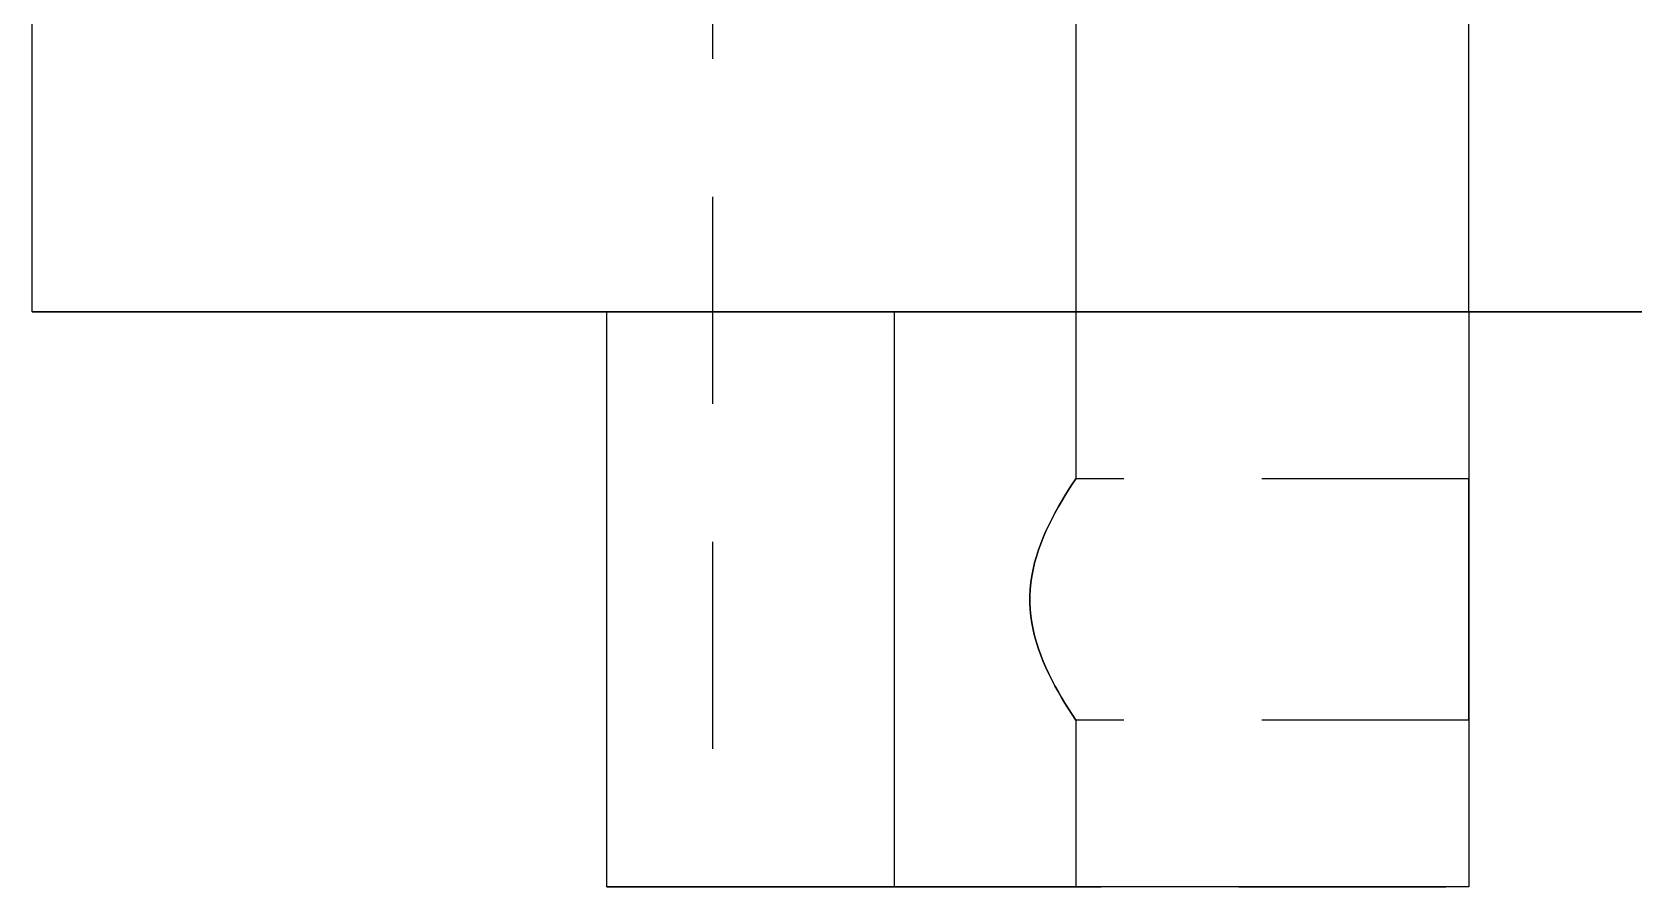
# Model space of a CAD drawing. Extents: x 8 to 586, y 8 to 412.
# Drawn here: x 40 to 53.94, y 223 to 230.43 of the extents above; entities that cross this region are included whole.
import ezdxf

# ---------------------------------------------------------------- set-up
doc = ezdxf.new("R2010")
doc.units = 0
doc.linetypes.add('CENTER', pattern=[10.2, 6, -1.6, 1, -1.6])
doc.linetypes.add('DASHED', pattern=[3, 1.8, -1.2])
for name, color, linetype in [('HIDDEN', 8, 'DASHED'), ('SEAM', 3, 'CENTER'), ('VISIBLE', 7, 'CONTINUOUS')]:
    doc.layers.add(name, color=color, linetype=linetype)

msp = doc.modelspace()

# ---------------------------------------------------------------- linework, layer by layer
at = {"layer": 'HIDDEN'}
for p, q in [((40, 228), (40, 238)), ((45.92, 238), (45.92, 223)), ((45.92, 238), (45.92, 223)), ((52.5, 228), (52.5, 238)), ((49.08, 230.6603), (49.08, 230.3667)), ((49.08, 230.6603), (49.08, 230.3667)), ((49.08, 230.3667), (49.08, 230.0731)), ((49.08, 230.3667), (49.08, 230.0731)), ((49.08, 230.0731), (49.08, 229.7795)), ((49.08, 230.0731), (49.08, 229.7795)), ((49.08, 229.7795), (49.08, 229.4859)), ((49.08, 229.7795), (49.08, 229.4859)), ((49.08, 229.4859), (49.08, 229.1923)), ((49.08, 229.4859), (49.08, 229.1923)), ((49.08, 229.1923), (49.08, 228.8987)), ((49.08, 229.1923), (49.08, 228.8987)), ((49.08, 228.8987), (49.08, 228.6051)), ((49.08, 228.8987), (49.08, 228.6051)), ((49.08, 228.6051), (49.08, 228.3115)), ((49.08, 228.6051), (49.08, 228.3115)), ((49.08, 228.3115), (49.08, 228.0179)), ((49.08, 228.3115), (49.08, 228.0179)), ((49.08, 228.0179), (49.08, 227.7244)), ((49.08, 228.0179), (49.08, 227.7244)), ((40.3205, 228), (40, 228)), ((40.641, 228), (40.3205, 228)), ((40.9615, 228), (40.641, 228)), ((41.2821, 228), (40.9615, 228)), ((41.6026, 228), (41.2821, 228)), ((41.9231, 228), (41.6026, 228)), ((42.2436, 228), (41.9231, 228)), ((42.5641, 228), (42.2436, 228)), ((42.8846, 228), (42.5641, 228)), ((43.2051, 228), (42.8846, 228)), ((43.5256, 228), (43.2051, 228)), ((43.8462, 228), (43.5256, 228)), ((44.1667, 228), (43.8462, 228)), ((44.4872, 228), (44.1667, 228)), ((44.8077, 228), (44.4872, 228)), ((45.1282, 228), (44.8077, 228)), ((45.0641, 228), (45, 228)), ((45, 228), (45.0641, 228)), ((45.0641, 228), (45, 228)), ((45, 228), (45.0641, 228)), ((45, 223), (45, 228)), ((45.1282, 228), (45.0641, 228)), ((45.0641, 228), (45.1282, 228)), ((45.1282, 228), (45.0641, 228)), ((45.0641, 228), (45.1282, 228)), ((45.4487, 228), (45.1282, 228)), ((45.1923, 228), (45.1282, 228)), ((45.1282, 228), (45.1923, 228)), ((45.1923, 228), (45.1282, 228)), ((45.1282, 228), (45.1923, 228)), ((45.2564, 228), (45.1923, 228)), ((45.1923, 228), (45.2564, 228)), ((45.2564, 228), (45.1923, 228)), ((45.1923, 228), (45.2564, 228)), ((45.3205, 228), (45.2564, 228)), ((45.2564, 228), (45.3205, 228)), ((45.3205, 228), (45.2564, 228)), ((45.2564, 228), (45.3205, 228)), ((45.3846, 228), (45.3205, 228)), ((45.3205, 228), (45.3846, 228)), ((45.3846, 228), (45.3205, 228)), ((45.3205, 228), (45.3846, 228)), ((45.4487, 228), (45.3846, 228)), ((45.3846, 228), (45.4487, 228)), ((45.4487, 228), (45.3846, 228)), ((45.3846, 228), (45.4487, 228)), ((45.7692, 228), (45.4487, 228)), ((45.5128, 228), (45.4487, 228)), ((45.4487, 228), (45.5128, 228)), ((45.5128, 228), (45.4487, 228)), ((45.4487, 228), (45.5128, 228)), ((45.5769, 228), (45.5128, 228)), ((45.5128, 228), (45.5769, 228)), ((45.5769, 228), (45.5128, 228)), ((45.5128, 228), (45.5769, 228)), ((45.641, 228), (45.5769, 228)), ((45.5769, 228), (45.641, 228)), ((45.641, 228), (45.5769, 228)), ((45.5769, 228), (45.641, 228)), ((45.7051, 228), (45.641, 228)), ((45.641, 228), (45.7051, 228)), ((45.7051, 228), (45.641, 228)), ((45.641, 228), (45.7051, 228)), ((45.7692, 228), (45.7051, 228)), ((45.7051, 228), (45.7692, 228)), ((45.7692, 228), (45.7051, 228)), ((45.7051, 228), (45.7692, 228)), ((46.0897, 228), (45.7692, 228)), ((45.8333, 228), (45.7692, 228)), ((45.7692, 228), (45.8333, 228)), ((45.8333, 228), (45.7692, 228)), ((45.7692, 228), (45.8333, 228)), ((45.8974, 228), (45.8333, 228)), ((45.8333, 228), (45.8974, 228)), ((45.8974, 228), (45.8333, 228)), ((45.8333, 228), (45.8974, 228)), ((45.9615, 228), (45.8974, 228)), ((45.8974, 228), (45.9615, 228)), ((45.9615, 228), (45.8974, 228)), ((45.8974, 228), (45.9615, 228)), ((46.0256, 228), (45.9615, 228)), ((45.9615, 228), (46.0256, 228)), ((46.0256, 228), (45.9615, 228)), ((45.9615, 228), (46.0256, 228)), ((46.0897, 228), (46.0256, 228)), ((46.0256, 228), (46.0897, 228)), ((46.0897, 228), (46.0256, 228)), ((46.0256, 228), (46.0897, 228)), ((46.4103, 228), (46.0897, 228)), ((46.1538, 228), (46.0897, 228)), ((46.0897, 228), (46.1538, 228)), ((46.1538, 228), (46.0897, 228)), ((46.0897, 228), (46.1538, 228)), ((46.2179, 228), (46.1538, 228)), ((46.1538, 228), (46.2179, 228)), ((46.2179, 228), (46.1538, 228)), ((46.1538, 228), (46.2179, 228)), ((46.2821, 228), (46.2179, 228)), ((46.2179, 228), (46.2821, 228)), ((46.2821, 228), (46.2179, 228)), ((46.2179, 228), (46.2821, 228)), ((46.3462, 228), (46.2821, 228)), ((46.2821, 228), (46.3462, 228)), ((46.3462, 228), (46.2821, 228)), ((46.2821, 228), (46.3462, 228)), ((46.4103, 228), (46.3462, 228)), ((46.3462, 228), (46.4103, 228)), ((46.4103, 228), (46.3462, 228)), ((46.3462, 228), (46.4103, 228)), ((46.7308, 228), (46.4103, 228)), ((46.4744, 228), (46.4103, 228)), ((46.4103, 228), (46.4744, 228)), ((46.4744, 228), (46.4103, 228)), ((46.4103, 228), (46.4744, 228)), ((46.5385, 228), (46.4744, 228)), ((46.4744, 228), (46.5385, 228)), ((46.5385, 228), (46.4744, 228)), ((46.4744, 228), (46.5385, 228)), ((46.6026, 228), (46.5385, 228)), ((46.5385, 228), (46.6026, 228)), ((46.6026, 228), (46.5385, 228)), ((46.5385, 228), (46.6026, 228)), ((46.6667, 228), (46.6026, 228)), ((46.6026, 228), (46.6667, 228)), ((46.6667, 228), (46.6026, 228)), ((46.6026, 228), (46.6667, 228)), ((46.7308, 228), (46.6667, 228)), ((46.6667, 228), (46.7308, 228)), ((46.7308, 228), (46.6667, 228)), ((46.6667, 228), (46.7308, 228)), ((47.0513, 228), (46.7308, 228)), ((46.7949, 228), (46.7308, 228)), ((46.7308, 228), (46.7949, 228)), ((46.7949, 228), (46.7308, 228)), ((46.7308, 228), (46.7949, 228)), ((46.859, 228), (46.7949, 228)), ((46.7949, 228), (46.859, 228)), ((46.859, 228), (46.7949, 228)), ((46.7949, 228), (46.859, 228)), ((46.9231, 228), (46.859, 228)), ((46.859, 228), (46.9231, 228)), ((46.9231, 228), (46.859, 228)), ((46.859, 228), (46.9231, 228)), ((46.9872, 228), (46.9231, 228)), ((46.9231, 228), (46.9872, 228)), ((46.9872, 228), (46.9231, 228)), ((46.9231, 228), (46.9872, 228)), ((47.0513, 228), (46.9872, 228)), ((46.9872, 228), (47.0513, 228)), ((47.0513, 228), (46.9872, 228)), ((46.9872, 228), (47.0513, 228)), ((47.3718, 228), (47.0513, 228)), ((47.1154, 228), (47.0513, 228)), ((47.0513, 228), (47.1154, 228)), ((47.1154, 228), (47.0513, 228)), ((47.0513, 228), (47.1154, 228)), ((47.1795, 228), (47.1154, 228)), ((47.1154, 228), (47.1795, 228)), ((47.1795, 228), (47.1154, 228)), ((47.1154, 228), (47.1795, 228)), ((47.2436, 228), (47.1795, 228)), ((47.1795, 228), (47.2436, 228)), ((47.2436, 228), (47.1795, 228)), ((47.1795, 228), (47.2436, 228)), ((47.3077, 228), (47.2436, 228)), ((47.2436, 228), (47.3077, 228)), ((47.3077, 228), (47.2436, 228)), ((47.2436, 228), (47.3077, 228)), ((47.3718, 228), (47.3077, 228)), ((47.3077, 228), (47.3718, 228)), ((47.3718, 228), (47.3077, 228)), ((47.3077, 228), (47.3718, 228)), ((47.6923, 228), (47.3718, 228)), ((47.4359, 228), (47.3718, 228)), ((47.3718, 228), (47.4359, 228)), ((47.4359, 228), (47.3718, 228)), ((47.3718, 228), (47.4359, 228)), ((47.5, 228), (47.4359, 228)), ((47.4359, 228), (47.5, 228)), ((47.5, 228), (47.4359, 228)), ((47.4359, 228), (47.5, 228)), ((52.5, 228), (47.5, 228)), ((47.5, 228), (52.5, 228)), ((52.5, 228), (47.5, 228)), ((47.5, 228), (52.5, 228)), ((47.5, 228), (47.5, 223)), ((47.5, 228), (47.5, 223)), ((47.5, 228), (47.5, 223)), ((48.0128, 228), (47.6923, 228)), ((48.3333, 228), (48.0128, 228)), ((48.6538, 228), (48.3333, 228)), ((48.9744, 228), (48.6538, 228)), ((49.2949, 228), (48.9744, 228)), ((49.6154, 228), (49.2949, 228)), ((49.9359, 228), (49.6154, 228)), ((50.2564, 228), (49.9359, 228)), ((50.5769, 228), (50.2564, 228)), ((50.8974, 228), (50.5769, 228)), ((51.2179, 228), (50.8974, 228)), ((51.5385, 228), (51.2179, 228)), ((51.859, 228), (51.5385, 228)), ((52.1795, 228), (51.859, 228)), ((52.5, 228), (52.1795, 228)), ((202.5, 228), (52.5, 228)), ((52.5, 228), (52.5, 223)), ((52.5, 228), (52.5, 223)), ((52.5, 228), (52.5, 223)), ((49.08, 227.7244), (49.08, 227.4308)), ((49.08, 227.7244), (49.08, 227.4308)), ((49.08, 227.4308), (49.08, 227.1372)), ((49.08, 227.4308), (49.08, 227.1372)), ((49.08, 227.1372), (49.08, 226.8436)), ((49.08, 227.1372), (49.08, 226.8436)), ((49.08, 226.8436), (49.08, 226.55)), ((49.08, 226.8436), (49.08, 226.55)), ((49.0479, 226.5011), (49.0165, 226.4518)), ((49.0165, 226.4518), (49.0479, 226.5011)), ((49.0165, 226.4518), (49.0479, 226.5011)), ((49.0479, 226.5011), (49.0165, 226.4518)), ((49.08, 226.55), (49.0479, 226.5011)), ((49.0479, 226.5011), (49.08, 226.55)), ((49.0479, 226.5011), (49.08, 226.55)), ((49.08, 226.55), (49.0479, 226.5011)), ((52.5, 226.55), (49.08, 226.55)), ((52.5, 226.55), (49.08, 226.55)), ((52.5, 226.4962), (52.5, 226.55)), ((52.5, 226.55), (52.5, 226.4962)), ((52.5, 226.4962), (52.5, 226.55)), ((52.5, 226.55), (52.5, 226.4962)), ((52.5, 226.4423), (52.5, 226.4962)), ((52.5, 226.4962), (52.5, 226.4423)), ((52.5, 226.4423), (52.5, 226.4962)), ((52.5, 226.4962), (52.5, 226.4423)), ((48.9559, 226.3519), (48.9268, 226.3012)), ((48.9268, 226.3012), (48.9559, 226.3519)), ((48.9268, 226.3012), (48.9559, 226.3519)), ((48.9559, 226.3519), (48.9268, 226.3012)), ((48.9858, 226.4021), (48.9559, 226.3519)), ((48.9559, 226.3519), (48.9858, 226.4021)), ((48.9559, 226.3519), (48.9858, 226.4021)), ((48.9858, 226.4021), (48.9559, 226.3519)), ((49.0165, 226.4518), (48.9858, 226.4021)), ((48.9858, 226.4021), (49.0165, 226.4518)), ((48.9858, 226.4021), (49.0165, 226.4518)), ((49.0165, 226.4518), (48.9858, 226.4021)), ((52.5, 226.3885), (52.5, 226.4423)), ((52.5, 226.4423), (52.5, 226.3885)), ((52.5, 226.3885), (52.5, 226.4423)), ((52.5, 226.4423), (52.5, 226.3885)), ((52.5, 226.3346), (52.5, 226.3885)), ((52.5, 226.3885), (52.5, 226.3346)), ((52.5, 226.3346), (52.5, 226.3885)), ((52.5, 226.3885), (52.5, 226.3346)), ((52.5, 226.2808), (52.5, 226.3346)), ((52.5, 226.3346), (52.5, 226.2808)), ((52.5, 226.2808), (52.5, 226.3346)), ((52.5, 226.3346), (52.5, 226.2808)), ((48.8716, 226.1981), (48.8457, 226.1457)), ((48.8457, 226.1457), (48.8716, 226.1981)), ((48.8457, 226.1457), (48.8716, 226.1981)), ((48.8716, 226.1981), (48.8457, 226.1457)), ((48.8987, 226.2499), (48.8716, 226.1981)), ((48.8716, 226.1981), (48.8987, 226.2499)), ((48.8716, 226.1981), (48.8987, 226.2499)), ((48.8987, 226.2499), (48.8716, 226.1981)), ((48.9268, 226.3012), (48.8987, 226.2499)), ((48.8987, 226.2499), (48.9268, 226.3012)), ((48.8987, 226.2499), (48.9268, 226.3012)), ((48.9268, 226.3012), (48.8987, 226.2499)), ((52.5, 226.2269), (52.5, 226.2808)), ((52.5, 226.2808), (52.5, 226.2269)), ((52.5, 226.2269), (52.5, 226.2808)), ((52.5, 226.2808), (52.5, 226.2269)), ((52.5, 226.1731), (52.5, 226.2269)), ((52.5, 226.2269), (52.5, 226.1731)), ((52.5, 226.1731), (52.5, 226.2269)), ((52.5, 226.2269), (52.5, 226.1731)), ((48.8211, 226.0927), (48.7979, 226.0391)), ((48.7979, 226.0391), (48.8211, 226.0927)), ((48.7979, 226.0391), (48.8211, 226.0927)), ((48.8211, 226.0927), (48.7979, 226.0391)), ((48.8457, 226.1457), (48.8211, 226.0927)), ((48.8211, 226.0927), (48.8457, 226.1457)), ((48.8211, 226.0927), (48.8457, 226.1457)), ((48.8457, 226.1457), (48.8211, 226.0927)), ((52.5, 226.1192), (52.5, 226.1731)), ((52.5, 226.1731), (52.5, 226.1192)), ((52.5, 226.1192), (52.5, 226.1731)), ((52.5, 226.1731), (52.5, 226.1192)), ((52.5, 226.0654), (52.5, 226.1192)), ((52.5, 226.1192), (52.5, 226.0654)), ((52.5, 226.0654), (52.5, 226.1192)), ((52.5, 226.1192), (52.5, 226.0654)), ((52.5, 226.0115), (52.5, 226.0654)), ((52.5, 226.0654), (52.5, 226.0115)), ((52.5, 226.0115), (52.5, 226.0654)), ((52.5, 226.0654), (52.5, 226.0115)), ((48.7564, 225.9298), (48.7385, 225.8741)), ((48.7385, 225.8741), (48.7564, 225.9298)), ((48.7385, 225.8741), (48.7564, 225.9298)), ((48.7564, 225.9298), (48.7385, 225.8741)), ((48.7763, 225.9847), (48.7564, 225.9298)), ((48.7564, 225.9298), (48.7763, 225.9847)), ((48.7564, 225.9298), (48.7763, 225.9847)), ((48.7763, 225.9847), (48.7564, 225.9298)), ((48.7979, 226.0391), (48.7763, 225.9847)), ((48.7763, 225.9847), (48.7979, 226.0391)), ((48.7763, 225.9847), (48.7979, 226.0391)), ((48.7979, 226.0391), (48.7763, 225.9847)), ((52.5, 225.9577), (52.5, 226.0115)), ((52.5, 226.0115), (52.5, 225.9577)), ((52.5, 225.9577), (52.5, 226.0115)), ((52.5, 226.0115), (52.5, 225.9577)), ((52.5, 225.9038), (52.5, 225.9577)), ((52.5, 225.9577), (52.5, 225.9038)), ((52.5, 225.9038), (52.5, 225.9577)), ((52.5, 225.9577), (52.5, 225.9038)), ((48.7227, 225.8179), (48.7091, 225.761)), ((48.7091, 225.761), (48.7227, 225.8179)), ((48.7091, 225.761), (48.7227, 225.8179)), ((48.7227, 225.8179), (48.7091, 225.761)), ((48.7385, 225.8741), (48.7227, 225.8179)), ((48.7227, 225.8179), (48.7385, 225.8741)), ((48.7227, 225.8179), (48.7385, 225.8741)), ((48.7385, 225.8741), (48.7227, 225.8179)), ((52.5, 225.85), (52.5, 225.9038)), ((52.5, 225.9038), (52.5, 225.85)), ((52.5, 225.85), (52.5, 225.9038)), ((52.5, 225.9038), (52.5, 225.85)), ((52.5, 225.7962), (52.5, 225.85)), ((52.5, 225.85), (52.5, 225.7962)), ((52.5, 225.7962), (52.5, 225.85)), ((52.5, 225.85), (52.5, 225.7962)), ((52.5, 225.7423), (52.5, 225.7962)), ((52.5, 225.7962), (52.5, 225.7423)), ((52.5, 225.7423), (52.5, 225.7962)), ((52.5, 225.7962), (52.5, 225.7423)), ((48.6896, 225.6458), (48.6839, 225.5876)), ((48.6839, 225.5876), (48.6896, 225.6458)), ((48.6839, 225.5876), (48.6896, 225.6458)), ((48.6896, 225.6458), (48.6839, 225.5876)), ((48.6981, 225.7036), (48.6896, 225.6458)), ((48.6896, 225.6458), (48.6981, 225.7036)), ((48.6896, 225.6458), (48.6981, 225.7036)), ((48.6981, 225.7036), (48.6896, 225.6458)), ((48.7091, 225.761), (48.6981, 225.7036)), ((48.6981, 225.7036), (48.7091, 225.761)), ((48.6981, 225.7036), (48.7091, 225.761)), ((48.7091, 225.761), (48.6981, 225.7036)), ((52.5, 225.6885), (52.5, 225.7423)), ((52.5, 225.7423), (52.5, 225.6885)), ((52.5, 225.6885), (52.5, 225.7423)), ((52.5, 225.7423), (52.5, 225.6885)), ((52.5, 225.6346), (52.5, 225.6885)), ((52.5, 225.6885), (52.5, 225.6346)), ((52.5, 225.6346), (52.5, 225.6885)), ((52.5, 225.6885), (52.5, 225.6346)), ((52.5, 225.5808), (52.5, 225.6346)), ((52.5, 225.6346), (52.5, 225.5808)), ((52.5, 225.5808), (52.5, 225.6346)), ((52.5, 225.6346), (52.5, 225.5808)), ((48.6839, 225.5876), (48.681, 225.5292)), ((48.681, 225.5292), (48.6839, 225.5876)), ((48.681, 225.5292), (48.6839, 225.5876)), ((48.6839, 225.5876), (48.681, 225.5292)), ((48.681, 225.5292), (48.681, 225.4708)), ((48.681, 225.4708), (48.681, 225.5292)), ((48.681, 225.4708), (48.681, 225.5292)), ((48.681, 225.5292), (48.681, 225.4708)), ((52.5, 225.5269), (52.5, 225.5808)), ((52.5, 225.5808), (52.5, 225.5269)), ((52.5, 225.5269), (52.5, 225.5808)), ((52.5, 225.5808), (52.5, 225.5269)), ((52.5, 225.4731), (52.5, 225.5269)), ((52.5, 225.5269), (52.5, 225.4731)), ((52.5, 225.4731), (52.5, 225.5269)), ((52.5, 225.5269), (52.5, 225.4731)), ((48.681, 225.4708), (48.6839, 225.4124)), ((48.6839, 225.4124), (48.681, 225.4708)), ((48.6839, 225.4124), (48.681, 225.4708)), ((48.681, 225.4708), (48.6839, 225.4124)), ((48.6839, 225.4124), (48.6896, 225.3542)), ((48.6896, 225.3542), (48.6839, 225.4124)), ((48.6896, 225.3542), (48.6839, 225.4124)), ((48.6839, 225.4124), (48.6896, 225.3542)), ((52.5, 225.4192), (52.5, 225.4731)), ((52.5, 225.4731), (52.5, 225.4192)), ((52.5, 225.4192), (52.5, 225.4731)), ((52.5, 225.4731), (52.5, 225.4192)), ((52.5, 225.3654), (52.5, 225.4192)), ((52.5, 225.4192), (52.5, 225.3654)), ((52.5, 225.3654), (52.5, 225.4192)), ((52.5, 225.4192), (52.5, 225.3654)), ((52.5, 225.3115), (52.5, 225.3654)), ((52.5, 225.3654), (52.5, 225.3115)), ((52.5, 225.3115), (52.5, 225.3654)), ((52.5, 225.3654), (52.5, 225.3115)), ((48.6896, 225.3542), (48.6981, 225.2964)), ((48.6981, 225.2964), (48.6896, 225.3542)), ((48.6981, 225.2964), (48.6896, 225.3542)), ((48.6896, 225.3542), (48.6981, 225.2964)), ((48.6981, 225.2964), (48.7091, 225.239)), ((48.7091, 225.239), (48.6981, 225.2964)), ((48.7091, 225.239), (48.6981, 225.2964)), ((48.6981, 225.2964), (48.7091, 225.239)), ((48.7091, 225.239), (48.7227, 225.1821)), ((48.7227, 225.1821), (48.7091, 225.239)), ((48.7227, 225.1821), (48.7091, 225.239)), ((48.7091, 225.239), (48.7227, 225.1821)), ((52.5, 225.2577), (52.5, 225.3115)), ((52.5, 225.3115), (52.5, 225.2577)), ((52.5, 225.2577), (52.5, 225.3115)), ((52.5, 225.3115), (52.5, 225.2577)), ((52.5, 225.2038), (52.5, 225.2577)), ((52.5, 225.2577), (52.5, 225.2038)), ((52.5, 225.2038), (52.5, 225.2577)), ((52.5, 225.2577), (52.5, 225.2038)), ((48.7227, 225.1821), (48.7385, 225.1259)), ((48.7385, 225.1259), (48.7227, 225.1821)), ((48.7385, 225.1259), (48.7227, 225.1821)), ((48.7227, 225.1821), (48.7385, 225.1259)), ((48.7385, 225.1259), (48.7564, 225.0702)), ((48.7564, 225.0702), (48.7385, 225.1259)), ((48.7564, 225.0702), (48.7385, 225.1259)), ((48.7385, 225.1259), (48.7564, 225.0702)), ((52.5, 225.15), (52.5, 225.2038)), ((52.5, 225.2038), (52.5, 225.15)), ((52.5, 225.15), (52.5, 225.2038)), ((52.5, 225.2038), (52.5, 225.15)), ((52.5, 225.0962), (52.5, 225.15)), ((52.5, 225.15), (52.5, 225.0962)), ((52.5, 225.0962), (52.5, 225.15)), ((52.5, 225.15), (52.5, 225.0962)), ((52.5, 225.0423), (52.5, 225.0962)), ((52.5, 225.0962), (52.5, 225.0423)), ((52.5, 225.0423), (52.5, 225.0962)), ((52.5, 225.0962), (52.5, 225.0423)), ((48.7564, 225.0702), (48.7763, 225.0153)), ((48.7763, 225.0153), (48.7564, 225.0702)), ((48.7763, 225.0153), (48.7564, 225.0702)), ((48.7564, 225.0702), (48.7763, 225.0153)), ((48.7763, 225.0153), (48.7979, 224.9609)), ((48.7979, 224.9609), (48.7763, 225.0153)), ((48.7979, 224.9609), (48.7763, 225.0153)), ((48.7763, 225.0153), (48.7979, 224.9609)), ((48.7979, 224.9609), (48.8211, 224.9073)), ((48.8211, 224.9073), (48.7979, 224.9609)), ((48.8211, 224.9073), (48.7979, 224.9609)), ((48.7979, 224.9609), (48.8211, 224.9073)), ((52.5, 224.9885), (52.5, 225.0423)), ((52.5, 225.0423), (52.5, 224.9885)), ((52.5, 224.9885), (52.5, 225.0423)), ((52.5, 225.0423), (52.5, 224.9885)), ((52.5, 224.9346), (52.5, 224.9885)), ((52.5, 224.9885), (52.5, 224.9346)), ((52.5, 224.9346), (52.5, 224.9885)), ((52.5, 224.9885), (52.5, 224.9346)), ((48.8211, 224.9073), (48.8457, 224.8543)), ((48.8457, 224.8543), (48.8211, 224.9073)), ((48.8457, 224.8543), (48.8211, 224.9073)), ((48.8211, 224.9073), (48.8457, 224.8543)), ((48.8457, 224.8543), (48.8716, 224.8019)), ((48.8716, 224.8019), (48.8457, 224.8543)), ((48.8716, 224.8019), (48.8457, 224.8543)), ((48.8457, 224.8543), (48.8716, 224.8019)), ((48.8716, 224.8019), (48.8987, 224.7501)), ((48.8987, 224.7501), (48.8716, 224.8019)), ((48.8987, 224.7501), (48.8716, 224.8019)), ((48.8716, 224.8019), (48.8987, 224.7501)), ((52.5, 224.8808), (52.5, 224.9346)), ((52.5, 224.9346), (52.5, 224.8808)), ((52.5, 224.8808), (52.5, 224.9346)), ((52.5, 224.9346), (52.5, 224.8808)), ((52.5, 224.8269), (52.5, 224.8808)), ((52.5, 224.8808), (52.5, 224.8269)), ((52.5, 224.8269), (52.5, 224.8808)), ((52.5, 224.8808), (52.5, 224.8269)), ((52.5, 224.7731), (52.5, 224.8269)), ((52.5, 224.8269), (52.5, 224.7731)), ((52.5, 224.7731), (52.5, 224.8269)), ((52.5, 224.8269), (52.5, 224.7731)), ((48.8987, 224.7501), (48.9268, 224.6988)), ((48.9268, 224.6988), (48.8987, 224.7501)), ((48.9268, 224.6988), (48.8987, 224.7501)), ((48.8987, 224.7501), (48.9268, 224.6988)), ((48.9268, 224.6988), (48.9559, 224.6481)), ((48.9559, 224.6481), (48.9268, 224.6988)), ((48.9559, 224.6481), (48.9268, 224.6988)), ((48.9268, 224.6988), (48.9559, 224.6481)), ((52.5, 224.7192), (52.5, 224.7731)), ((52.5, 224.7731), (52.5, 224.7192)), ((52.5, 224.7192), (52.5, 224.7731)), ((52.5, 224.7731), (52.5, 224.7192)), ((52.5, 224.6654), (52.5, 224.7192)), ((52.5, 224.7192), (52.5, 224.6654)), ((52.5, 224.6654), (52.5, 224.7192)), ((52.5, 224.7192), (52.5, 224.6654)), ((52.5, 224.6115), (52.5, 224.6654)), ((52.5, 224.6654), (52.5, 224.6115)), ((52.5, 224.6115), (52.5, 224.6654)), ((52.5, 224.6654), (52.5, 224.6115)), ((48.9559, 224.6481), (48.9858, 224.5979)), ((48.9858, 224.5979), (48.9559, 224.6481)), ((48.9858, 224.5979), (48.9559, 224.6481)), ((48.9559, 224.6481), (48.9858, 224.5979)), ((48.9858, 224.5979), (49.0165, 224.5482)), ((49.0165, 224.5482), (48.9858, 224.5979)), ((49.0165, 224.5482), (48.9858, 224.5979)), ((48.9858, 224.5979), (49.0165, 224.5482)), ((49.0165, 224.5482), (49.0479, 224.4989)), ((49.0479, 224.4989), (49.0165, 224.5482)), ((49.0479, 224.4989), (49.0165, 224.5482)), ((49.0165, 224.5482), (49.0479, 224.4989)), ((52.5, 224.5577), (52.5, 224.6115)), ((52.5, 224.6115), (52.5, 224.5577)), ((52.5, 224.5577), (52.5, 224.6115)), ((52.5, 224.6115), (52.5, 224.5577)), ((52.5, 224.5038), (52.5, 224.5577)), ((52.5, 224.5577), (52.5, 224.5038)), ((52.5, 224.5038), (52.5, 224.5577)), ((52.5, 224.5577), (52.5, 224.5038)), ((49.0479, 224.4989), (49.08, 224.45)), ((49.08, 224.45), (49.0479, 224.4989)), ((49.08, 224.45), (49.0479, 224.4989)), ((49.0479, 224.4989), (49.08, 224.45)), ((49.08, 224.45), (49.08, 224.4128)), ((52.5, 224.45), (49.08, 224.45)), ((49.08, 224.45), (49.08, 224.4128)), ((52.5, 224.45), (49.08, 224.45)), ((49.08, 224.4128), (49.08, 224.3756)), ((49.08, 224.4128), (49.08, 224.3756)), ((52.5, 224.45), (52.5, 224.5038)), ((52.5, 224.5038), (52.5, 224.45)), ((52.5, 224.45), (52.5, 224.5038)), ((52.5, 224.5038), (52.5, 224.45)), ((49.08, 224.3756), (49.08, 224.3385)), ((49.08, 224.3756), (49.08, 224.3385)), ((49.08, 224.3385), (49.08, 224.3013)), ((49.08, 224.3385), (49.08, 224.3013)), ((49.08, 224.3013), (49.08, 224.2641)), ((49.08, 224.3013), (49.08, 224.2641)), ((49.08, 224.2641), (49.08, 224.2269)), ((49.08, 224.2641), (49.08, 224.2269)), ((49.08, 224.2269), (49.08, 224.1897)), ((49.08, 224.2269), (49.08, 224.1897)), ((49.08, 224.1897), (49.08, 224.1526)), ((49.08, 224.1897), (49.08, 224.1526)), ((49.08, 224.1526), (49.08, 224.1154)), ((49.08, 224.1526), (49.08, 224.1154)), ((49.08, 224.1154), (49.08, 224.0782)), ((49.08, 224.1154), (49.08, 224.0782)), ((49.08, 224.0782), (49.08, 224.041)), ((49.08, 224.0782), (49.08, 224.041)), ((49.08, 224.041), (49.08, 224.0038)), ((49.08, 224.041), (49.08, 224.0038)), ((49.08, 224.0038), (49.08, 223.9667)), ((49.08, 224.0038), (49.08, 223.9667)), ((49.08, 223.9667), (49.08, 223.9295)), ((49.08, 223.9667), (49.08, 223.9295)), ((49.08, 223.9295), (49.08, 223.8923)), ((49.08, 223.9295), (49.08, 223.8923)), ((49.08, 223.8923), (49.08, 223.8551)), ((49.08, 223.8923), (49.08, 223.8551)), ((49.08, 223.8551), (49.08, 223.8179)), ((49.08, 223.8551), (49.08, 223.8179)), ((49.08, 223.8179), (49.08, 223.7808)), ((49.08, 223.8179), (49.08, 223.7808)), ((49.08, 223.7808), (49.08, 223.7436)), ((49.08, 223.7808), (49.08, 223.7436)), ((49.08, 223.7436), (49.08, 223.7064)), ((49.08, 223.7436), (49.08, 223.7064)), ((49.08, 223.7064), (49.08, 223.6692)), ((49.08, 223.7064), (49.08, 223.6692)), ((49.08, 223.6692), (49.08, 223.6321)), ((49.08, 223.6692), (49.08, 223.6321)), ((49.08, 223.6321), (49.08, 223.5949)), ((49.08, 223.6321), (49.08, 223.5949)), ((49.08, 223.5949), (49.08, 223.5577)), ((49.08, 223.5949), (49.08, 223.5577)), ((49.08, 223.5577), (49.08, 223.5205)), ((49.08, 223.5577), (49.08, 223.5205)), ((49.08, 223.5205), (49.08, 223.4833)), ((49.08, 223.5205), (49.08, 223.4833)), ((49.08, 223.4833), (49.08, 223.4462)), ((49.08, 223.4833), (49.08, 223.4462)), ((49.08, 223.4462), (49.08, 223.409)), ((49.08, 223.4462), (49.08, 223.409)), ((49.08, 223.409), (49.08, 223.3718)), ((49.08, 223.409), (49.08, 223.3718)), ((49.08, 223.3718), (49.08, 223.3346)), ((49.08, 223.3718), (49.08, 223.3346)), ((49.08, 223.3346), (49.08, 223.2974)), ((49.08, 223.3346), (49.08, 223.2974)), ((49.08, 223.2974), (49.08, 223.2603)), ((49.08, 223.2974), (49.08, 223.2603)), ((49.08, 223.2603), (49.08, 223.2231)), ((49.08, 223.2603), (49.08, 223.2231)), ((49.08, 223.2231), (49.08, 223.1859)), ((49.08, 223.2231), (49.08, 223.1859)), ((49.08, 223.1859), (49.08, 223.1487)), ((49.08, 223.1859), (49.08, 223.1487)), ((49.08, 223.1487), (49.08, 223.1115)), ((49.08, 223.1487), (49.08, 223.1115)), ((45, 223), (45.0641, 223)), ((45.0641, 223), (45, 223)), ((45, 223), (45.0641, 223)), ((45.0641, 223), (45.1282, 223)), ((45.1282, 223), (45.0641, 223)), ((45.0641, 223), (45.1282, 223)), ((45.1282, 223), (45.1923, 223)), ((45.1923, 223), (45.1282, 223)), ((45.1282, 223), (45.1923, 223)), ((45.1923, 223), (45.2564, 223)), ((45.2564, 223), (45.1923, 223)), ((45.1923, 223), (45.2564, 223)), ((45.2564, 223), (45.3205, 223)), ((45.3205, 223), (45.2564, 223)), ((45.2564, 223), (45.3205, 223)), ((45.3205, 223), (45.3846, 223)), ((45.3846, 223), (45.3205, 223)), ((45.3205, 223), (45.3846, 223)), ((45.3846, 223), (45.4487, 223)), ((45.4487, 223), (45.3846, 223)), ((45.3846, 223), (45.4487, 223)), ((45.4487, 223), (45.5128, 223)), ((45.5128, 223), (45.4487, 223)), ((45.4487, 223), (45.5128, 223)), ((45.5128, 223), (45.5769, 223)), ((45.5769, 223), (45.5128, 223)), ((45.5128, 223), (45.5769, 223)), ((45.5769, 223), (45.641, 223)), ((45.641, 223), (45.5769, 223)), ((45.5769, 223), (45.641, 223)), ((45.641, 223), (45.7051, 223)), ((45.7051, 223), (45.641, 223)), ((45.641, 223), (45.7051, 223)), ((45.7051, 223), (45.7692, 223)), ((45.7692, 223), (45.7051, 223)), ((45.7051, 223), (45.7692, 223)), ((45.7692, 223), (45.8333, 223)), ((45.8333, 223), (45.7692, 223)), ((45.7692, 223), (45.8333, 223)), ((45.8333, 223), (45.8974, 223)), ((45.8974, 223), (45.8333, 223)), ((45.8333, 223), (45.8974, 223)), ((45.8974, 223), (45.9615, 223)), ((45.9615, 223), (45.8974, 223)), ((45.8974, 223), (45.9615, 223)), ((46.001, 223), (45.92, 223)), ((45.92, 223), (46.001, 223)), ((46.001, 223), (45.92, 223)), ((45.92, 223), (46.001, 223)), ((45.9615, 223), (46.0256, 223)), ((46.0256, 223), (45.9615, 223)), ((45.9615, 223), (46.0256, 223)), ((46.0821, 223), (46.001, 223)), ((46.001, 223), (46.0821, 223)), ((46.0821, 223), (46.001, 223)), ((46.001, 223), (46.0821, 223)), ((46.0256, 223), (46.0897, 223)), ((46.0897, 223), (46.0256, 223)), ((46.0256, 223), (46.0897, 223)), ((46.1631, 223), (46.0821, 223)), ((46.0821, 223), (46.1631, 223)), ((46.1631, 223), (46.0821, 223)), ((46.0821, 223), (46.1631, 223)), ((46.0897, 223), (46.1538, 223)), ((46.1538, 223), (46.0897, 223)), ((46.0897, 223), (46.1538, 223)), ((46.1538, 223), (46.2179, 223)), ((46.2179, 223), (46.1538, 223)), ((46.1538, 223), (46.2179, 223)), ((46.2441, 223), (46.1631, 223)), ((46.1631, 223), (46.2441, 223)), ((46.2441, 223), (46.1631, 223)), ((46.1631, 223), (46.2441, 223)), ((46.2179, 223), (46.2821, 223)), ((46.2821, 223), (46.2179, 223)), ((46.2179, 223), (46.2821, 223)), ((46.3251, 223), (46.2441, 223)), ((46.2441, 223), (46.3251, 223)), ((46.3251, 223), (46.2441, 223)), ((46.2441, 223), (46.3251, 223)), ((46.2821, 223), (46.3462, 223)), ((46.3462, 223), (46.2821, 223)), ((46.2821, 223), (46.3462, 223)), ((46.4062, 223), (46.3251, 223)), ((46.3251, 223), (46.4062, 223)), ((46.4062, 223), (46.3251, 223)), ((46.3251, 223), (46.4062, 223)), ((46.3462, 223), (46.4103, 223)), ((46.4103, 223), (46.3462, 223)), ((46.3462, 223), (46.4103, 223)), ((46.4872, 223), (46.4062, 223)), ((46.4062, 223), (46.4872, 223)), ((46.4872, 223), (46.4062, 223)), ((46.4062, 223), (46.4872, 223)), ((46.4103, 223), (46.4744, 223)), ((46.4744, 223), (46.4103, 223)), ((46.4103, 223), (46.4744, 223)), ((46.4744, 223), (46.5385, 223)), ((46.5385, 223), (46.4744, 223)), ((46.4744, 223), (46.5385, 223)), ((46.5682, 223), (46.4872, 223)), ((46.4872, 223), (46.5682, 223)), ((46.5682, 223), (46.4872, 223)), ((46.4872, 223), (46.5682, 223)), ((46.5385, 223), (46.6026, 223)), ((46.6026, 223), (46.5385, 223)), ((46.5385, 223), (46.6026, 223)), ((46.6492, 223), (46.5682, 223)), ((46.5682, 223), (46.6492, 223)), ((46.6492, 223), (46.5682, 223)), ((46.5682, 223), (46.6492, 223)), ((46.6026, 223), (46.6667, 223)), ((46.6667, 223), (46.6026, 223)), ((46.6026, 223), (46.6667, 223)), ((46.7303, 223), (46.6492, 223)), ((46.6492, 223), (46.7303, 223)), ((46.7303, 223), (46.6492, 223)), ((46.6492, 223), (46.7303, 223)), ((46.6667, 223), (46.7308, 223)), ((46.7308, 223), (46.6667, 223)), ((46.6667, 223), (46.7308, 223)), ((46.8113, 223), (46.7303, 223)), ((46.7303, 223), (46.8113, 223)), ((46.8113, 223), (46.7303, 223)), ((46.7303, 223), (46.8113, 223)), ((46.7308, 223), (46.7949, 223)), ((46.7949, 223), (46.7308, 223)), ((46.7308, 223), (46.7949, 223)), ((46.7949, 223), (46.859, 223)), ((46.859, 223), (46.7949, 223)), ((46.7949, 223), (46.859, 223)), ((46.8923, 223), (46.8113, 223)), ((46.8113, 223), (46.8923, 223)), ((46.8923, 223), (46.8113, 223)), ((46.8113, 223), (46.8923, 223)), ((46.859, 223), (46.9231, 223)), ((46.9231, 223), (46.859, 223)), ((46.859, 223), (46.9231, 223)), ((46.9733, 223), (46.8923, 223)), ((46.8923, 223), (46.9733, 223)), ((46.9733, 223), (46.8923, 223)), ((46.8923, 223), (46.9733, 223)), ((46.9231, 223), (46.9872, 223)), ((46.9872, 223), (46.9231, 223)), ((46.9231, 223), (46.9872, 223)), ((47.0544, 223), (46.9733, 223)), ((46.9733, 223), (47.0544, 223)), ((47.0544, 223), (46.9733, 223)), ((46.9733, 223), (47.0544, 223)), ((46.9872, 223), (47.0513, 223)), ((47.0513, 223), (46.9872, 223)), ((46.9872, 223), (47.0513, 223)), ((47.0513, 223), (47.1154, 223)), ((47.1154, 223), (47.0513, 223)), ((47.0513, 223), (47.1154, 223)), ((47.1354, 223), (47.0544, 223)), ((47.0544, 223), (47.1354, 223)), ((47.1354, 223), (47.0544, 223)), ((47.0544, 223), (47.1354, 223)), ((47.1154, 223), (47.1795, 223)), ((47.1795, 223), (47.1154, 223)), ((47.1154, 223), (47.1795, 223)), ((47.2164, 223), (47.1354, 223)), ((47.1354, 223), (47.2164, 223)), ((47.2164, 223), (47.1354, 223)), ((47.1354, 223), (47.2164, 223)), ((47.1795, 223), (47.2436, 223)), ((47.2436, 223), (47.1795, 223)), ((47.1795, 223), (47.2436, 223)), ((47.2974, 223), (47.2164, 223)), ((47.2164, 223), (47.2974, 223)), ((47.2974, 223), (47.2164, 223)), ((47.2164, 223), (47.2974, 223)), ((47.2436, 223), (47.3077, 223)), ((47.3077, 223), (47.2436, 223)), ((47.2436, 223), (47.3077, 223)), ((47.3785, 223), (47.2974, 223)), ((47.2974, 223), (47.3785, 223)), ((47.3785, 223), (47.2974, 223)), ((47.2974, 223), (47.3785, 223)), ((47.3077, 223), (47.3718, 223)), ((47.3718, 223), (47.3077, 223)), ((47.3077, 223), (47.3718, 223)), ((47.3718, 223), (47.4359, 223)), ((47.4359, 223), (47.3718, 223)), ((47.3718, 223), (47.4359, 223)), ((47.4595, 223), (47.3785, 223)), ((47.3785, 223), (47.4595, 223)), ((47.4595, 223), (47.3785, 223)), ((47.3785, 223), (47.4595, 223)), ((47.4359, 223), (47.5, 223)), ((47.5, 223), (47.4359, 223)), ((47.4359, 223), (47.5, 223)), ((47.5405, 223), (47.4595, 223)), ((47.4595, 223), (47.5405, 223)), ((47.5405, 223), (47.4595, 223)), ((47.4595, 223), (47.5405, 223)), ((47.5, 223), (52.5, 223)), ((52.5, 223), (47.5, 223)), ((47.5, 223), (52.5, 223)), ((47.6215, 223), (47.5405, 223)), ((47.5405, 223), (47.6215, 223)), ((47.6215, 223), (47.5405, 223)), ((47.5405, 223), (47.6215, 223)), ((47.7026, 223), (47.6215, 223)), ((47.6215, 223), (47.7026, 223)), ((47.7026, 223), (47.6215, 223)), ((47.6215, 223), (47.7026, 223)), ((47.7836, 223), (47.7026, 223)), ((47.7026, 223), (47.7836, 223)), ((47.7836, 223), (47.7026, 223)), ((47.7026, 223), (47.7836, 223)), ((47.8646, 223), (47.7836, 223)), ((47.7836, 223), (47.8646, 223)), ((47.8646, 223), (47.7836, 223)), ((47.7836, 223), (47.8646, 223)), ((47.9456, 223), (47.8646, 223)), ((47.8646, 223), (47.9456, 223)), ((47.9456, 223), (47.8646, 223)), ((47.8646, 223), (47.9456, 223)), ((48.0267, 223), (47.9456, 223)), ((47.9456, 223), (48.0267, 223)), ((48.0267, 223), (47.9456, 223)), ((47.9456, 223), (48.0267, 223)), ((48.1077, 223), (48.0267, 223)), ((48.0267, 223), (48.1077, 223)), ((48.1077, 223), (48.0267, 223)), ((48.0267, 223), (48.1077, 223)), ((48.1887, 223), (48.1077, 223)), ((48.1077, 223), (48.1887, 223)), ((48.1887, 223), (48.1077, 223)), ((48.1077, 223), (48.1887, 223)), ((48.2697, 223), (48.1887, 223)), ((48.1887, 223), (48.2697, 223)), ((48.2697, 223), (48.1887, 223)), ((48.1887, 223), (48.2697, 223)), ((48.3508, 223), (48.2697, 223)), ((48.2697, 223), (48.3508, 223)), ((48.3508, 223), (48.2697, 223)), ((48.2697, 223), (48.3508, 223)), ((48.4318, 223), (48.3508, 223)), ((48.3508, 223), (48.4318, 223)), ((48.4318, 223), (48.3508, 223)), ((48.3508, 223), (48.4318, 223)), ((48.5128, 223), (48.4318, 223)), ((48.4318, 223), (48.5128, 223)), ((48.5128, 223), (48.4318, 223)), ((48.4318, 223), (48.5128, 223)), ((48.5938, 223), (48.5128, 223)), ((48.5128, 223), (48.5938, 223)), ((48.5938, 223), (48.5128, 223)), ((48.5128, 223), (48.5938, 223)), ((48.6749, 223), (48.5938, 223)), ((48.5938, 223), (48.6749, 223)), ((48.6749, 223), (48.5938, 223)), ((48.5938, 223), (48.6749, 223)), ((48.7559, 223), (48.6749, 223)), ((48.6749, 223), (48.7559, 223)), ((48.7559, 223), (48.6749, 223)), ((48.6749, 223), (48.7559, 223)), ((48.8369, 223), (48.7559, 223)), ((48.7559, 223), (48.8369, 223)), ((48.8369, 223), (48.7559, 223)), ((48.7559, 223), (48.8369, 223)), ((48.9179, 223), (48.8369, 223)), ((48.8369, 223), (48.9179, 223)), ((48.9179, 223), (48.8369, 223)), ((48.8369, 223), (48.9179, 223)), ((48.999, 223), (48.9179, 223)), ((48.9179, 223), (48.999, 223)), ((48.999, 223), (48.9179, 223)), ((48.9179, 223), (48.999, 223)), ((49.08, 223), (48.999, 223)), ((48.999, 223), (49.08, 223)), ((49.08, 223), (48.999, 223)), ((48.999, 223), (49.08, 223)), ((49.08, 223.1115), (49.08, 223.0744)), ((49.08, 223.1115), (49.08, 223.0744)), ((49.08, 223.0744), (49.08, 223.0372)), ((49.08, 223.0744), (49.08, 223.0372)), ((49.08, 223.0372), (49.08, 223)), ((49.08, 223.0372), (49.08, 223))]:
    msp.add_line(p, q, dxfattribs=at)
at = {"layer": 'SEAM'}
for p, q in [((40, 228), (40, 238)), ((40, 228), (40, 238)), ((52.5, 228), (52.5, 238)), ((40, 228), (55, 228)), ((40, 228), (40.3205, 228)), ((40.3205, 228), (40.641, 228)), ((40.641, 228), (40.9615, 228)), ((40.9615, 228), (41.2821, 228)), ((41.2821, 228), (41.6026, 228)), ((41.6026, 228), (41.9231, 228)), ((41.9231, 228), (42.2436, 228)), ((42.2436, 228), (42.5641, 228)), ((42.5641, 228), (42.8846, 228)), ((42.8846, 228), (43.2051, 228)), ((43.2051, 228), (43.5256, 228)), ((43.5256, 228), (43.8462, 228)), ((43.8462, 228), (44.1667, 228)), ((44.1667, 228), (44.4872, 228)), ((44.4872, 228), (44.8077, 228)), ((44.8077, 228), (45.1282, 228)), ((45, 223), (45, 228)), ((45, 223), (45, 228)), ((45.1282, 228), (45.4487, 228)), ((45.4487, 228), (45.7692, 228)), ((45.7692, 228), (46.0897, 228)), ((46.0897, 228), (46.4103, 228)), ((46.4103, 228), (46.7308, 228)), ((46.7308, 228), (47.0513, 228)), ((47.0513, 228), (47.3718, 228)), ((47.3718, 228), (47.6923, 228)), ((47.5, 228), (47.5, 223)), ((47.5, 228), (47.5, 223)), ((47.6923, 228), (48.0128, 228)), ((48.0128, 228), (48.3333, 228)), ((48.3333, 228), (48.6538, 228)), ((48.6538, 228), (48.9744, 228)), ((48.9744, 228), (49.2949, 228)), ((49.2949, 228), (49.6154, 228)), ((49.6154, 228), (49.9359, 228)), ((49.9359, 228), (50.2564, 228)), ((50.2564, 228), (50.5769, 228)), ((50.5769, 228), (50.8974, 228)), ((50.8974, 228), (51.2179, 228)), ((51.2179, 228), (51.5385, 228)), ((51.5385, 228), (51.859, 228)), ((51.859, 228), (52.1795, 228)), ((52.1795, 228), (52.5, 228)), ((52.5, 228), (52.5, 223)), ((52.5, 228), (127.5, 228)), ((52.5, 228), (52.5, 223)), ((45.0641, 223), (45, 223)), ((45.0641, 223), (45, 223)), ((45.1282, 223), (45.0641, 223)), ((45.1282, 223), (45.0641, 223)), ((45.1923, 223), (45.1282, 223)), ((45.1923, 223), (45.1282, 223)), ((45.2564, 223), (45.1923, 223)), ((45.2564, 223), (45.1923, 223)), ((45.3205, 223), (45.2564, 223)), ((45.3205, 223), (45.2564, 223)), ((45.3846, 223), (45.3205, 223)), ((45.3846, 223), (45.3205, 223)), ((45.4487, 223), (45.3846, 223)), ((45.4487, 223), (45.3846, 223)), ((45.5128, 223), (45.4487, 223)), ((45.5128, 223), (45.4487, 223)), ((45.5769, 223), (45.5128, 223)), ((45.5769, 223), (45.5128, 223)), ((45.641, 223), (45.5769, 223)), ((45.641, 223), (45.5769, 223)), ((45.7051, 223), (45.641, 223)), ((45.7051, 223), (45.641, 223)), ((45.7692, 223), (45.7051, 223)), ((45.7692, 223), (45.7051, 223)), ((45.8333, 223), (45.7692, 223)), ((45.8333, 223), (45.7692, 223)), ((45.8974, 223), (45.8333, 223)), ((45.8974, 223), (45.8333, 223)), ((45.9615, 223), (45.8974, 223)), ((45.9615, 223), (45.8974, 223)), ((46.0256, 223), (45.9615, 223)), ((46.0256, 223), (45.9615, 223)), ((46.0897, 223), (46.0256, 223)), ((46.0897, 223), (46.0256, 223)), ((46.1538, 223), (46.0897, 223)), ((46.1538, 223), (46.0897, 223)), ((46.2179, 223), (46.1538, 223)), ((46.2179, 223), (46.1538, 223)), ((46.2821, 223), (46.2179, 223)), ((46.2821, 223), (46.2179, 223)), ((46.3462, 223), (46.2821, 223)), ((46.3462, 223), (46.2821, 223)), ((46.4103, 223), (46.3462, 223)), ((46.4103, 223), (46.3462, 223)), ((46.4744, 223), (46.4103, 223)), ((46.4744, 223), (46.4103, 223)), ((46.5385, 223), (46.4744, 223)), ((46.5385, 223), (46.4744, 223)), ((46.6026, 223), (46.5385, 223)), ((46.6026, 223), (46.5385, 223)), ((46.6667, 223), (46.6026, 223)), ((46.6667, 223), (46.6026, 223)), ((46.7308, 223), (46.6667, 223)), ((46.7308, 223), (46.6667, 223)), ((46.7949, 223), (46.7308, 223)), ((46.7949, 223), (46.7308, 223)), ((46.859, 223), (46.7949, 223)), ((46.859, 223), (46.7949, 223)), ((46.9231, 223), (46.859, 223)), ((46.9231, 223), (46.859, 223)), ((46.9872, 223), (46.9231, 223)), ((46.9872, 223), (46.9231, 223)), ((47.0513, 223), (46.9872, 223)), ((47.0513, 223), (46.9872, 223)), ((47.1154, 223), (47.0513, 223)), ((47.1154, 223), (47.0513, 223)), ((47.1795, 223), (47.1154, 223)), ((47.1795, 223), (47.1154, 223)), ((47.2436, 223), (47.1795, 223)), ((47.2436, 223), (47.1795, 223)), ((47.3077, 223), (47.2436, 223)), ((47.3077, 223), (47.2436, 223)), ((47.3718, 223), (47.3077, 223)), ((47.3718, 223), (47.3077, 223)), ((47.4359, 223), (47.3718, 223)), ((47.4359, 223), (47.3718, 223)), ((47.5, 223), (47.4359, 223)), ((47.5, 223), (47.4359, 223)), ((52.5, 223), (47.5, 223)), ((52.5, 223), (47.5, 223))]:
    msp.add_line(p, q, dxfattribs=at)
at = {"layer": 'VISIBLE'}
for p, q in [((40, 228), (40, 238)), ((52.5, 228), (52.5, 238)), ((40, 228), (40.3205, 228)), ((40.3205, 228), (40.641, 228)), ((40.641, 228), (40.9615, 228)), ((40.9615, 228), (41.2821, 228)), ((41.2821, 228), (41.6026, 228)), ((41.6026, 228), (41.9231, 228)), ((41.9231, 228), (42.2436, 228)), ((42.2436, 228), (42.5641, 228)), ((42.5641, 228), (42.8846, 228)), ((42.8846, 228), (43.2051, 228)), ((43.2051, 228), (43.5256, 228)), ((43.5256, 228), (43.8462, 228)), ((43.8462, 228), (44.1667, 228)), ((44.1667, 228), (44.4872, 228)), ((44.4872, 228), (44.8077, 228)), ((44.8077, 228), (45.1282, 228)), ((45, 223), (45, 228)), ((45.1282, 228), (45.4487, 228)), ((45.4487, 228), (45.7692, 228)), ((45.7692, 228), (46.0897, 228)), ((46.0897, 228), (46.4103, 228)), ((46.4103, 228), (46.7308, 228)), ((46.7308, 228), (47.0513, 228)), ((47.0513, 228), (47.3718, 228)), ((47.3718, 228), (47.6923, 228)), ((47.5, 228), (47.5, 223)), ((47.6923, 228), (48.0128, 228)), ((48.0128, 228), (48.3333, 228)), ((48.3333, 228), (48.6538, 228)), ((48.6538, 228), (48.9744, 228)), ((48.9744, 228), (49.2949, 228)), ((49.2949, 228), (49.6154, 228)), ((49.6154, 228), (49.9359, 228)), ((49.9359, 228), (50.2564, 228)), ((50.2564, 228), (50.5769, 228)), ((50.5769, 228), (50.8974, 228)), ((50.8974, 228), (51.2179, 228)), ((51.2179, 228), (51.5385, 228)), ((51.5385, 228), (51.859, 228)), ((51.859, 228), (52.1795, 228)), ((52.1795, 228), (52.5, 228)), ((202.5, 228), (52.5, 228)), ((52.5, 228), (52.5, 223)), ((45.0641, 223), (45, 223)), ((45.1282, 223), (45.0641, 223)), ((45.1923, 223), (45.1282, 223)), ((45.2564, 223), (45.1923, 223)), ((45.3205, 223), (45.2564, 223)), ((45.3846, 223), (45.3205, 223)), ((45.4487, 223), (45.3846, 223)), ((45.5128, 223), (45.4487, 223)), ((45.5769, 223), (45.5128, 223)), ((45.641, 223), (45.5769, 223)), ((45.7051, 223), (45.641, 223)), ((45.7692, 223), (45.7051, 223)), ((45.8333, 223), (45.7692, 223)), ((45.8974, 223), (45.8333, 223)), ((45.9615, 223), (45.8974, 223)), ((46.0256, 223), (45.9615, 223)), ((46.0897, 223), (46.0256, 223)), ((46.1538, 223), (46.0897, 223)), ((46.2179, 223), (46.1538, 223)), ((46.2821, 223), (46.2179, 223)), ((46.3462, 223), (46.2821, 223)), ((46.4103, 223), (46.3462, 223)), ((46.4744, 223), (46.4103, 223)), ((46.5385, 223), (46.4744, 223)), ((46.6026, 223), (46.5385, 223)), ((46.6667, 223), (46.6026, 223)), ((46.7308, 223), (46.6667, 223)), ((46.7949, 223), (46.7308, 223)), ((46.859, 223), (46.7949, 223)), ((46.9231, 223), (46.859, 223)), ((46.9872, 223), (46.9231, 223)), ((47.0513, 223), (46.9872, 223)), ((47.1154, 223), (47.0513, 223)), ((47.1795, 223), (47.1154, 223)), ((47.2436, 223), (47.1795, 223)), ((47.3077, 223), (47.2436, 223)), ((47.3718, 223), (47.3077, 223)), ((47.4359, 223), (47.3718, 223)), ((47.5, 223), (47.4359, 223)), ((52.5, 223), (47.5, 223))]:
    msp.add_line(p, q, dxfattribs=at)

doc.saveas('drawing.dxf')
